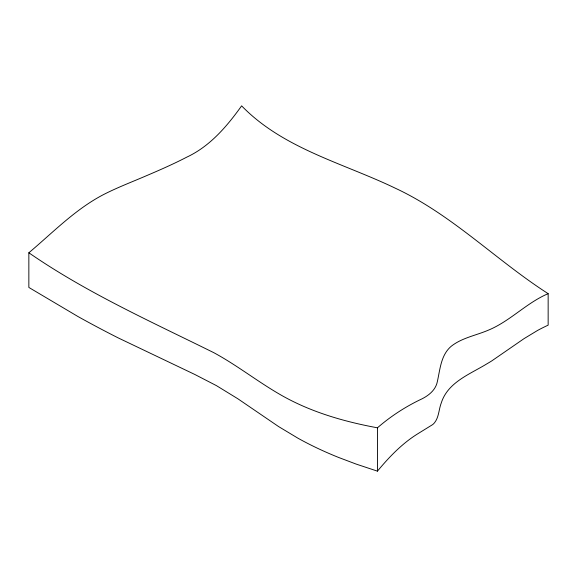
<?xml version="1.0" encoding="UTF-8"?>
<svg xmlns="http://www.w3.org/2000/svg" width="577" height="577" viewBox="0 0 577 577"><rect width="100%" height="100%" fill="white"/><g stroke="black" fill="none" stroke-linecap="round" stroke-linejoin="round"><path stroke-width="0.87" d="M377.437 471.149C387.607 458.903 398.628 447.161 411.632 437.871A138.155 79.763 0 0 1 418.137 433.565L432.736 424.549A27.025 15.608 0 0 0 434.676 422.552C439.047 416.868 438.787 409.237 441.333 402.775C447.911 382.205 469.808 374.285 486.692 363.95A236.931 136.792 0 0 0 491.763 360.906L524.046 338.634L537.576 330.441A165.7 95.667 0 0 1 548.15 325.154L548.15 293.657C495.924 260.177 451.849 214.435 395.014 188.066C342.889 162.988 283.119 148.621 241.626 105.851C226.985 126.341 210.014 146.306 186.724 157.168C173.208 164.178 159.238 170.265 145.238 176.23C131.138 182.274 116.77 187.756 103.117 194.795C75.06 209.487 52.846 232.581 28.85 252.776L28.85 287.44L77.873 316.477A1098.464 634.195 0 0 0 118.141 337.87L194.838 374.48L216.44 385.638L237.868 398.779L278.54 426.533L297.992 438.231A329.056 189.977 0 0 0 338.569 457.438L356.16 464.088L377.437 471.149L377.437 427.809C390.268 416.644 404.592 407.283 419.883 399.854C427.788 396.276 435.642 390.557 437.373 381.491C440.121 369.244 440.915 355.021 451.192 346.294C461.845 337.891 475.621 335.533 487.882 330.369C509.909 321.432 526.289 302.961 548.15 293.657M377.437 427.809C343.423 421.52 309.604 411.726 279.549 394.206C257.126 381.209 236.678 365.053 213.858 352.706C151.044 321.598 86.745 292.799 28.85 252.776"/></g></svg>
